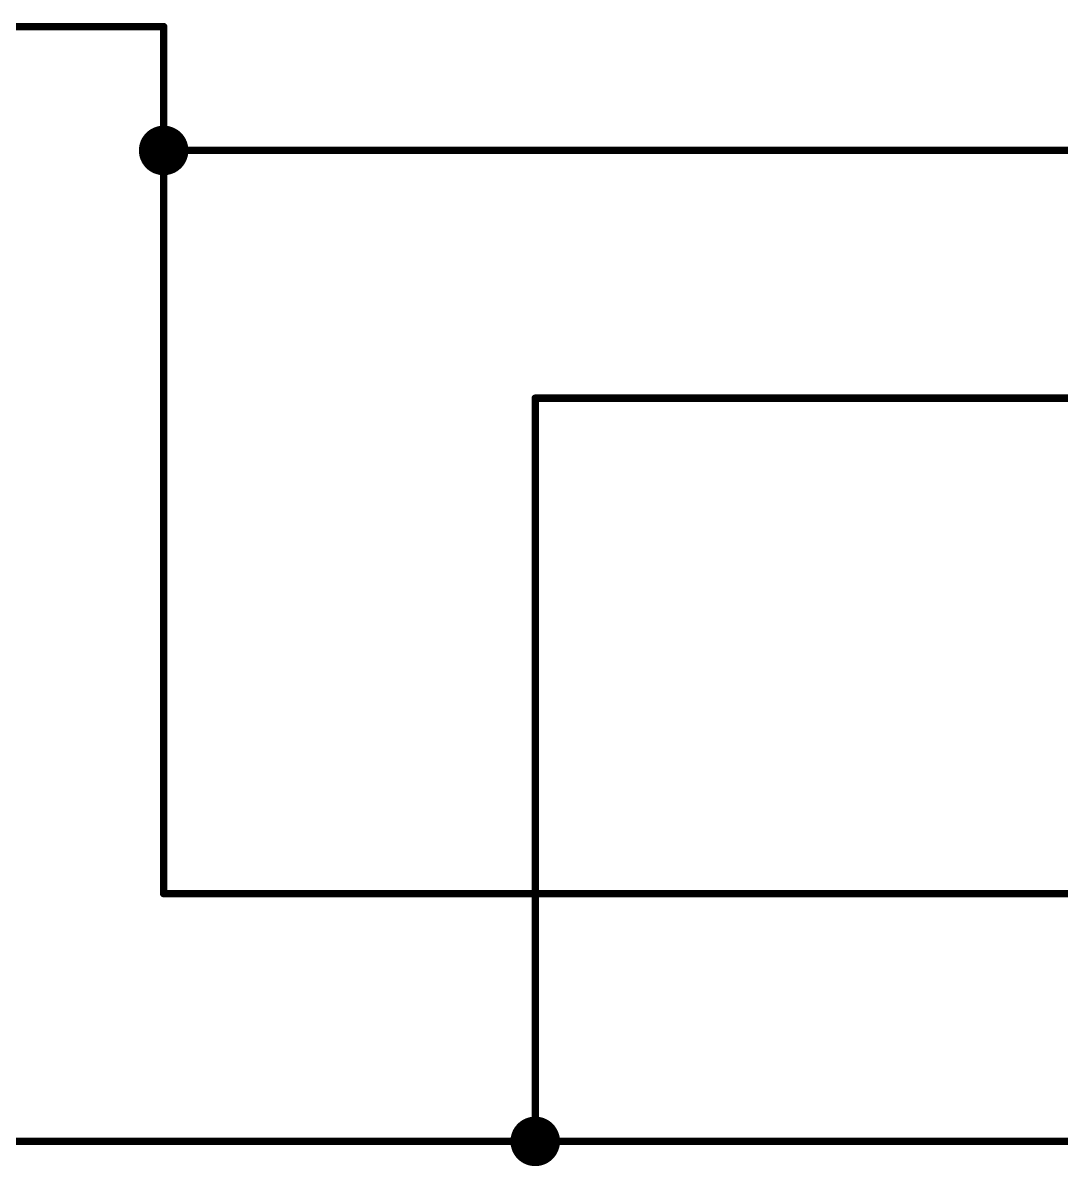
# Model space of a CAD drawing. Extents: x 38 to 196, y 11 to 104.
# Drawn here: x 108.87 to 130.17, y 78.23 to 101.68 of the extents above; entities that cross this region are included whole.
import ezdxf

# ---------------------------------------------------------------- set-up
doc = ezdxf.new("R2010")
doc.units = 0
doc.layers.add('91', color=94, linetype='CONTINUOUS')

msp = doc.modelspace()

# ---------------------------------------------------------------- linework, layer by layer
at = {"layer": '91', "const_width": 0.1524}
for points in [[(83.82, 101.6), (111.76, 101.6)], [(111.76, 99.06), (111.76, 101.6)], [(111.76, 83.82), (111.76, 99.06)], [(132.08, 99.06), (111.76, 99.06)], [(119.38, 78.74), (119.38, 93.98)], [(119.38, 93.98), (132.08, 93.98)], [(132.08, 83.82), (111.76, 83.82)], [(78.74, 78.74), (119.38, 78.74)], [(119.38, 78.74), (132.08, 78.74)]]:
    msp.add_lwpolyline(points, dxfattribs=at)
at = {"layer": '91'}
for points, const_width in [([(111.7981, 101.6, 1), (111.7219, 101.6)], 0.0762), ([(111.76, 101.5619, 1), (111.76, 101.6381)], 0.0762), ([(111.76, 98.806, 1), (111.76, 99.314, 1), (111.76, 98.806)], 0.508), ([(111.7981, 99.06, 1), (111.7219, 99.06)], 0.0762), ([(111.76, 99.0981, 1), (111.76, 99.0219)], 0.0762), ([(111.7219, 99.06, 1), (111.7981, 99.06)], 0.0762), ([(119.4181, 93.98, 1), (119.3419, 93.98)], 0.0762), ([(119.38, 94.0181, 1), (119.38, 93.9419)], 0.0762), ([(111.76, 83.8581, 1), (111.76, 83.7819)], 0.0762), ([(111.7219, 83.82, 1), (111.7981, 83.82)], 0.0762), ([(119.38, 78.486, 1), (119.38, 78.994, 1), (119.38, 78.486)], 0.508), ([(119.38, 78.7781, 1), (119.38, 78.7019)], 0.0762), ([(119.3419, 78.74, 1), (119.4181, 78.74)], 0.0762), ([(119.38, 78.7019, 1), (119.38, 78.7781)], 0.0762)]:
    msp.add_lwpolyline(points, format="xyb", dxfattribs=dict(at, const_width=const_width))

doc.saveas('drawing.dxf')
